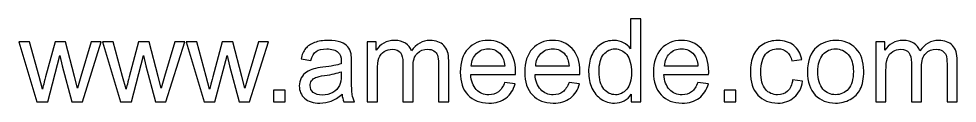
# Model space of a CAD drawing. Header units: millimetres. Extents: x -451 to 199, y -102 to 508.
# Drawn here: x 49.8 to 118.4, y -102.3 to -96.1 of the extents above; entities that cross this region are included whole.
import ezdxf

# ---------------------------------------------------------------- set-up
doc = ezdxf.new("R2010")
doc.units = ezdxf.units.MM
doc.header["$MEASUREMENT"] = 0
doc.layers.add('Layer 1', color=7, linetype='Continuous')

msp = doc.modelspace()

# ---------------------------------------------------------------- linework, layer by layer
at = {"layer": 'Layer 1', "color": 250}
for points, knots in [([(94.5564, -102.19), (94.5564, -102.19), (94.5564, -101.6326), (94.5564, -101.6326), (94.5564, -101.6326), (94.2785, -102.0658), (93.8692, -102.2831), (93.3288, -102.2831), (93.3288, -102.2831), (92.9788, -102.2831), (92.6571, -102.1872), (92.365, -101.9939), (92.365, -101.9939), (92.0715, -101.8019), (91.8443, -101.5324), (91.682, -101.1881), (91.682, -101.1881), (91.5211, -100.8424), (91.4407, -100.4459), (91.4407, -99.9971), (91.4407, -99.9971), (91.4407, -99.5597), (91.5141, -99.1632), (91.6594, -98.8061), (91.6594, -98.8061), (91.8062, -98.4505), (92.0249, -98.1768), (92.317, -97.9877), (92.317, -97.9877), (92.6077, -97.7972), (92.9351, -97.7026), (93.2949, -97.7026), (93.2949, -97.7026), (93.5602, -97.7026), (93.7959, -97.7591), (94.0019, -97.8706), (94.0019, -97.8706), (94.2079, -97.9821), (94.3758, -98.1288), (94.5056, -98.308), (94.5056, -98.308), (94.5056, -98.308), (94.5056, -96.1278), (94.5056, -96.1278), (94.5056, -96.1278), (94.5056, -96.1278), (95.2507, -96.1278), (95.2507, -96.1278), (95.2507, -96.1278), (95.2507, -96.1278), (95.2507, -102.19), (95.2507, -102.19), (95.2507, -102.19), (95.2507, -102.19), (94.5564, -102.19), (94.5564, -102.19)], [0, 0, 0, 0, 0.0666667, 0.0666667, 0.0666667, 0.0666667, 0.1333333, 0.1333333, 0.1333333, 0.1333333, 0.2, 0.2, 0.2, 0.2, 0.2666667, 0.2666667, 0.2666667, 0.2666667, 0.3333333, 0.3333333, 0.3333333, 0.3333333, 0.4, 0.4, 0.4, 0.4, 0.4666667, 0.4666667, 0.4666667, 0.4666667, 0.5333333, 0.5333333, 0.5333333, 0.5333333, 0.6, 0.6, 0.6, 0.6, 0.6666667, 0.6666667, 0.6666667, 0.6666667, 0.7333333, 0.7333333, 0.7333333, 0.7333333, 0.8, 0.8, 0.8, 0.8, 0.8666667, 0.8666667, 0.8666667, 0.8666667, 1, 1, 1, 1]), ([(51.1024, -102.19), (51.1024, -102.19), (49.7746, -97.7958), (49.7746, -97.7958), (49.7746, -97.7958), (49.7746, -97.7958), (50.5535, -97.7958), (50.5535, -97.7958), (50.5535, -97.7958), (50.5535, -97.7958), (51.2548, -100.3316), (51.2548, -100.3316), (51.2548, -100.3316), (51.2548, -100.3316), (51.5032, -101.2756), (51.5032, -101.2756), (51.5032, -101.2756), (51.5131, -101.229), (51.5893, -100.9271), (51.7304, -100.3697), (51.7304, -100.3697), (51.7304, -100.3697), (52.4261, -97.7958), (52.4261, -97.7958), (52.4261, -97.7958), (52.4261, -97.7958), (53.1895, -97.7958), (53.1895, -97.7958), (53.1895, -97.7958), (53.1895, -97.7958), (53.8513, -100.3471), (53.8513, -100.3471), (53.8513, -100.3471), (53.8513, -100.3471), (54.0672, -101.1839), (54.0672, -101.1839), (54.0672, -101.1839), (54.0672, -101.1839), (54.3198, -100.3358), (54.3198, -100.3358), (54.3198, -100.3358), (54.3198, -100.3358), (55.079, -97.7958), (55.079, -97.7958), (55.079, -97.7958), (55.079, -97.7958), (55.8029, -97.7958), (55.8029, -97.7958), (55.8029, -97.7958), (55.8029, -97.7958), (54.4242, -102.19), (54.4242, -102.19), (54.4242, -102.19), (54.4242, -102.19), (53.6537, -102.19), (53.6537, -102.19), (53.6537, -102.19), (53.6537, -102.19), (52.9566, -99.5611), (52.9566, -99.5611), (52.9566, -99.5611), (52.9566, -99.5611), (52.7802, -98.809), (52.7802, -98.809), (52.7802, -98.809), (52.7802, -98.809), (51.8912, -102.19), (51.8912, -102.19), (51.8912, -102.19), (51.8912, -102.19), (51.1024, -102.19), (51.1024, -102.19)], [0, 0, 0, 0, 0.0526316, 0.0526316, 0.0526316, 0.0526316, 0.1052632, 0.1052632, 0.1052632, 0.1052632, 0.1578947, 0.1578947, 0.1578947, 0.1578947, 0.2105263, 0.2105263, 0.2105263, 0.2105263, 0.2631579, 0.2631579, 0.2631579, 0.2631579, 0.3157895, 0.3157895, 0.3157895, 0.3157895, 0.3684211, 0.3684211, 0.3684211, 0.3684211, 0.4210526, 0.4210526, 0.4210526, 0.4210526, 0.4736842, 0.4736842, 0.4736842, 0.4736842, 0.5263158, 0.5263158, 0.5263158, 0.5263158, 0.5789474, 0.5789474, 0.5789474, 0.5789474, 0.6315789, 0.6315789, 0.6315789, 0.6315789, 0.6842105, 0.6842105, 0.6842105, 0.6842105, 0.7368421, 0.7368421, 0.7368421, 0.7368421, 0.7894737, 0.7894737, 0.7894737, 0.7894737, 0.8421053, 0.8421053, 0.8421053, 0.8421053, 0.8947368, 0.8947368, 0.8947368, 0.8947368, 1, 1, 1, 1]), ([(57.2168, -102.19), (57.2168, -102.19), (55.889, -97.7958), (55.889, -97.7958), (55.889, -97.7958), (55.889, -97.7958), (56.6679, -97.7958), (56.6679, -97.7958), (56.6679, -97.7958), (56.6679, -97.7958), (57.3692, -100.3316), (57.3692, -100.3316), (57.3692, -100.3316), (57.3692, -100.3316), (57.6176, -101.2756), (57.6176, -101.2756), (57.6176, -101.2756), (57.6275, -101.229), (57.7037, -100.9271), (57.8448, -100.3697), (57.8448, -100.3697), (57.8448, -100.3697), (58.5405, -97.7958), (58.5405, -97.7958), (58.5405, -97.7958), (58.5405, -97.7958), (59.3039, -97.7958), (59.3039, -97.7958), (59.3039, -97.7958), (59.3039, -97.7958), (59.9657, -100.3471), (59.9657, -100.3471), (59.9657, -100.3471), (59.9657, -100.3471), (60.1816, -101.1839), (60.1816, -101.1839), (60.1816, -101.1839), (60.1816, -101.1839), (60.4342, -100.3358), (60.4342, -100.3358), (60.4342, -100.3358), (60.4342, -100.3358), (61.1934, -97.7958), (61.1934, -97.7958), (61.1934, -97.7958), (61.1934, -97.7958), (61.9173, -97.7958), (61.9173, -97.7958), (61.9173, -97.7958), (61.9173, -97.7958), (60.5386, -102.19), (60.5386, -102.19), (60.5386, -102.19), (60.5386, -102.19), (59.7681, -102.19), (59.7681, -102.19), (59.7681, -102.19), (59.7681, -102.19), (59.071, -99.5611), (59.071, -99.5611), (59.071, -99.5611), (59.071, -99.5611), (58.8946, -98.809), (58.8946, -98.809), (58.8946, -98.809), (58.8946, -98.809), (58.0056, -102.19), (58.0056, -102.19), (58.0056, -102.19), (58.0056, -102.19), (57.2168, -102.19), (57.2168, -102.19)], [0, 0, 0, 0, 0.0526316, 0.0526316, 0.0526316, 0.0526316, 0.1052632, 0.1052632, 0.1052632, 0.1052632, 0.1578947, 0.1578947, 0.1578947, 0.1578947, 0.2105263, 0.2105263, 0.2105263, 0.2105263, 0.2631579, 0.2631579, 0.2631579, 0.2631579, 0.3157895, 0.3157895, 0.3157895, 0.3157895, 0.3684211, 0.3684211, 0.3684211, 0.3684211, 0.4210526, 0.4210526, 0.4210526, 0.4210526, 0.4736842, 0.4736842, 0.4736842, 0.4736842, 0.5263158, 0.5263158, 0.5263158, 0.5263158, 0.5789474, 0.5789474, 0.5789474, 0.5789474, 0.6315789, 0.6315789, 0.6315789, 0.6315789, 0.6842105, 0.6842105, 0.6842105, 0.6842105, 0.7368421, 0.7368421, 0.7368421, 0.7368421, 0.7894737, 0.7894737, 0.7894737, 0.7894737, 0.8421053, 0.8421053, 0.8421053, 0.8421053, 0.8947368, 0.8947368, 0.8947368, 0.8947368, 1, 1, 1, 1]), ([(63.3312, -102.19), (63.3312, -102.19), (62.0034, -97.7958), (62.0034, -97.7958), (62.0034, -97.7958), (62.0034, -97.7958), (62.7823, -97.7958), (62.7823, -97.7958), (62.7823, -97.7958), (62.7823, -97.7958), (63.4836, -100.3316), (63.4836, -100.3316), (63.4836, -100.3316), (63.4836, -100.3316), (63.732, -101.2756), (63.732, -101.2756), (63.732, -101.2756), (63.7419, -101.229), (63.8181, -100.9271), (63.9592, -100.3697), (63.9592, -100.3697), (63.9592, -100.3697), (64.6549, -97.7958), (64.6549, -97.7958), (64.6549, -97.7958), (64.6549, -97.7958), (65.4183, -97.7958), (65.4183, -97.7958), (65.4183, -97.7958), (65.4183, -97.7958), (66.0801, -100.3471), (66.0801, -100.3471), (66.0801, -100.3471), (66.0801, -100.3471), (66.296, -101.1839), (66.296, -101.1839), (66.296, -101.1839), (66.296, -101.1839), (66.5486, -100.3358), (66.5486, -100.3358), (66.5486, -100.3358), (66.5486, -100.3358), (67.3078, -97.7958), (67.3078, -97.7958), (67.3078, -97.7958), (67.3078, -97.7958), (68.0317, -97.7958), (68.0317, -97.7958), (68.0317, -97.7958), (68.0317, -97.7958), (66.653, -102.19), (66.653, -102.19), (66.653, -102.19), (66.653, -102.19), (65.8825, -102.19), (65.8825, -102.19), (65.8825, -102.19), (65.8825, -102.19), (65.1854, -99.5611), (65.1854, -99.5611), (65.1854, -99.5611), (65.1854, -99.5611), (65.009, -98.809), (65.009, -98.809), (65.009, -98.809), (65.009, -98.809), (64.12, -102.19), (64.12, -102.19), (64.12, -102.19), (64.12, -102.19), (63.3312, -102.19), (63.3312, -102.19)], [0, 0, 0, 0, 0.0526316, 0.0526316, 0.0526316, 0.0526316, 0.1052632, 0.1052632, 0.1052632, 0.1052632, 0.1578947, 0.1578947, 0.1578947, 0.1578947, 0.2105263, 0.2105263, 0.2105263, 0.2105263, 0.2631579, 0.2631579, 0.2631579, 0.2631579, 0.3157895, 0.3157895, 0.3157895, 0.3157895, 0.3684211, 0.3684211, 0.3684211, 0.3684211, 0.4210526, 0.4210526, 0.4210526, 0.4210526, 0.4736842, 0.4736842, 0.4736842, 0.4736842, 0.5263158, 0.5263158, 0.5263158, 0.5263158, 0.5789474, 0.5789474, 0.5789474, 0.5789474, 0.6315789, 0.6315789, 0.6315789, 0.6315789, 0.6842105, 0.6842105, 0.6842105, 0.6842105, 0.7368421, 0.7368421, 0.7368421, 0.7368421, 0.7894737, 0.7894737, 0.7894737, 0.7894737, 0.8421053, 0.8421053, 0.8421053, 0.8421053, 0.8947368, 0.8947368, 0.8947368, 0.8947368, 1, 1, 1, 1]), ([(73.4108, -101.6397), (73.1342, -101.8753), (72.8675, -102.0404), (72.6121, -102.1378), (72.6121, -102.1378), (72.3567, -102.2352), (72.083, -102.2831), (71.7894, -102.2831), (71.7894, -102.2831), (71.3068, -102.2831), (70.9357, -102.166), (70.6761, -101.9304), (70.6761, -101.9304), (70.4164, -101.6961), (70.2866, -101.3955), (70.2866, -101.0301), (70.2866, -101.0301), (70.2866, -100.8156), (70.336, -100.6194), (70.4334, -100.4416), (70.4334, -100.4416), (70.5321, -100.2638), (70.6605, -100.1227), (70.8186, -100.0155), (70.8186, -100.0155), (70.978, -99.9082), (71.1558, -99.8264), (71.3548, -99.7713), (71.3548, -99.7713), (71.5016, -99.7332), (71.7231, -99.6966), (72.018, -99.6599), (72.018, -99.6599), (72.6192, -99.5893), (73.0637, -99.5032), (73.3473, -99.4045), (73.3473, -99.4045), (73.3501, -99.3029), (73.3515, -99.2379), (73.3515, -99.2111), (73.3515, -99.2111), (73.3515, -98.9092), (73.281, -98.6961), (73.1399, -98.5719), (73.1399, -98.5719), (72.9494, -98.404), (72.6657, -98.3207), (72.2904, -98.3207), (72.2904, -98.3207), (71.939, -98.3207), (71.6794, -98.3828), (71.5129, -98.5056), (71.5129, -98.5056), (71.3449, -98.6283), (71.2222, -98.8457), (71.1417, -99.1589), (71.1417, -99.1589), (71.1417, -99.1589), (70.4136, -99.0573), (70.4136, -99.0573), (70.4136, -99.0573), (70.4799, -98.7455), (70.5886, -98.4929), (70.741, -98.301), (70.741, -98.301), (70.8934, -98.1091), (71.1135, -97.9623), (71.4014, -97.8579), (71.4014, -97.8579), (71.6878, -97.7549), (72.0223, -97.7026), (72.4005, -97.7026), (72.4005, -97.7026), (72.7758, -97.7026), (73.082, -97.7464), (73.3177, -97.8353), (73.3177, -97.8353), (73.5519, -97.9242), (73.7255, -98.0343), (73.8356, -98.1683), (73.8356, -98.1683), (73.9456, -98.3024), (74.0232, -98.4717), (74.0684, -98.6763), (74.0684, -98.6763), (74.0924, -98.8033), (74.1051, -99.0319), (74.1051, -99.3607), (74.1051, -99.3607), (74.1051, -99.3607), (74.1051, -100.3485), (74.1051, -100.3485), (74.1051, -100.3485), (74.1051, -101.0385), (74.1206, -101.4746), (74.1516, -101.6594), (74.1516, -101.6594), (74.1813, -101.8443), (74.2434, -102.0207), (74.3337, -102.19), (74.3337, -102.19), (74.3337, -102.19), (73.5547, -102.19), (73.5547, -102.19), (73.5547, -102.19), (73.48, -102.0334), (73.432, -101.8499), (73.4108, -101.6397)], [0, 0, 0, 0, 0.0357143, 0.0357143, 0.0357143, 0.0357143, 0.0714286, 0.0714286, 0.0714286, 0.0714286, 0.1071429, 0.1071429, 0.1071429, 0.1071429, 0.1428571, 0.1428571, 0.1428571, 0.1428571, 0.1785714, 0.1785714, 0.1785714, 0.1785714, 0.2142857, 0.2142857, 0.2142857, 0.2142857, 0.25, 0.25, 0.25, 0.25, 0.2857143, 0.2857143, 0.2857143, 0.2857143, 0.3214286, 0.3214286, 0.3214286, 0.3214286, 0.3571429, 0.3571429, 0.3571429, 0.3571429, 0.3928571, 0.3928571, 0.3928571, 0.3928571, 0.4285714, 0.4285714, 0.4285714, 0.4285714, 0.4642857, 0.4642857, 0.4642857, 0.4642857, 0.5, 0.5, 0.5, 0.5, 0.5357143, 0.5357143, 0.5357143, 0.5357143, 0.5714286, 0.5714286, 0.5714286, 0.5714286, 0.6071429, 0.6071429, 0.6071429, 0.6071429, 0.6428571, 0.6428571, 0.6428571, 0.6428571, 0.6785714, 0.6785714, 0.6785714, 0.6785714, 0.7142857, 0.7142857, 0.7142857, 0.7142857, 0.75, 0.75, 0.75, 0.75, 0.7857143, 0.7857143, 0.7857143, 0.7857143, 0.8214286, 0.8214286, 0.8214286, 0.8214286, 0.8571429, 0.8571429, 0.8571429, 0.8571429, 0.8928571, 0.8928571, 0.8928571, 0.8928571, 0.9285714, 0.9285714, 0.9285714, 0.9285714, 1, 1, 1, 1]), ([(75.2495, -102.19), (75.2495, -102.19), (75.2495, -97.7958), (75.2495, -97.7958), (75.2495, -97.7958), (75.2495, -97.7958), (75.9184, -97.7958), (75.9184, -97.7958), (75.9184, -97.7958), (75.9184, -97.7958), (75.9184, -98.4167), (75.9184, -98.4167), (75.9184, -98.4167), (76.0552, -98.2022), (76.2387, -98.0286), (76.4673, -97.8988), (76.4673, -97.8988), (76.6959, -97.7676), (76.9555, -97.7026), (77.2476, -97.7026), (77.2476, -97.7026), (77.5722, -97.7026), (77.8389, -97.7704), (78.0463, -97.9044), (78.0463, -97.9044), (78.2538, -98.0399), (78.4005, -98.2276), (78.4852, -98.4703), (78.4852, -98.4703), (78.8351, -97.9581), (79.2881, -97.7026), (79.8469, -97.7026), (79.8469, -97.7026), (80.2844, -97.7026), (80.6216, -97.8226), (80.8559, -98.0639), (80.8559, -98.0639), (81.0915, -98.3052), (81.2101, -98.6763), (81.2101, -99.1773), (81.2101, -99.1773), (81.2101, -99.1773), (81.2101, -102.19), (81.2101, -102.19), (81.2101, -102.19), (81.2101, -102.19), (80.465, -102.19), (80.465, -102.19), (80.465, -102.19), (80.465, -102.19), (80.465, -99.4242), (80.465, -99.4242), (80.465, -99.4242), (80.465, -99.1279), (80.4396, -98.9134), (80.3916, -98.7822), (80.3916, -98.7822), (80.3436, -98.6509), (80.2561, -98.5465), (80.1277, -98.4661), (80.1277, -98.4661), (80.0007, -98.3856), (79.8512, -98.3461), (79.6804, -98.3461), (79.6804, -98.3461), (79.37, -98.3461), (79.1131, -98.4491), (78.9085, -98.6537), (78.9085, -98.6537), (78.7039, -98.8598), (78.6023, -99.1886), (78.6023, -99.6401), (78.6023, -99.6401), (78.6023, -99.6401), (78.6023, -102.19), (78.6023, -102.19), (78.6023, -102.19), (78.6023, -102.19), (77.8572, -102.19), (77.8572, -102.19), (77.8572, -102.19), (77.8572, -102.19), (77.8572, -99.3381), (77.8572, -99.3381), (77.8572, -99.3381), (77.8572, -99.0079), (77.7966, -98.7596), (77.6752, -98.5945), (77.6752, -98.5945), (77.5539, -98.4294), (77.3549, -98.3461), (77.0797, -98.3461), (77.0797, -98.3461), (76.8709, -98.3461), (76.6776, -98.4012), (76.4998, -98.5112), (76.4998, -98.5112), (76.322, -98.6213), (76.1935, -98.7822), (76.1131, -98.9952), (76.1131, -98.9952), (76.0341, -99.2069), (75.9946, -99.5131), (75.9946, -99.9125), (75.9946, -99.9125), (75.9946, -99.9125), (75.9946, -102.19), (75.9946, -102.19), (75.9946, -102.19), (75.9946, -102.19), (75.2495, -102.19), (75.2495, -102.19)], [0, 0, 0, 0, 0.0344828, 0.0344828, 0.0344828, 0.0344828, 0.0689655, 0.0689655, 0.0689655, 0.0689655, 0.1034483, 0.1034483, 0.1034483, 0.1034483, 0.137931, 0.137931, 0.137931, 0.137931, 0.1724138, 0.1724138, 0.1724138, 0.1724138, 0.2068966, 0.2068966, 0.2068966, 0.2068966, 0.2413793, 0.2413793, 0.2413793, 0.2413793, 0.2758621, 0.2758621, 0.2758621, 0.2758621, 0.3103448, 0.3103448, 0.3103448, 0.3103448, 0.3448276, 0.3448276, 0.3448276, 0.3448276, 0.3793103, 0.3793103, 0.3793103, 0.3793103, 0.4137931, 0.4137931, 0.4137931, 0.4137931, 0.4482759, 0.4482759, 0.4482759, 0.4482759, 0.4827586, 0.4827586, 0.4827586, 0.4827586, 0.5172414, 0.5172414, 0.5172414, 0.5172414, 0.5517241, 0.5517241, 0.5517241, 0.5517241, 0.5862069, 0.5862069, 0.5862069, 0.5862069, 0.6206897, 0.6206897, 0.6206897, 0.6206897, 0.6551724, 0.6551724, 0.6551724, 0.6551724, 0.6896552, 0.6896552, 0.6896552, 0.6896552, 0.7241379, 0.7241379, 0.7241379, 0.7241379, 0.7586207, 0.7586207, 0.7586207, 0.7586207, 0.7931034, 0.7931034, 0.7931034, 0.7931034, 0.8275862, 0.8275862, 0.8275862, 0.8275862, 0.862069, 0.862069, 0.862069, 0.862069, 0.8965517, 0.8965517, 0.8965517, 0.8965517, 0.9310345, 0.9310345, 0.9310345, 0.9310345, 1, 1, 1, 1]), ([(85.2995, -100.7676), (85.2995, -100.7676), (86.07, -100.8692), (86.07, -100.8692), (86.07, -100.8692), (85.95, -101.3165), (85.7257, -101.6651), (85.3983, -101.912), (85.3983, -101.912), (85.0709, -102.159), (84.6532, -102.2831), (84.1438, -102.2831), (84.1438, -102.2831), (83.5032, -102.2831), (82.9952, -102.0856), (82.6198, -101.6905), (82.6198, -101.6905), (82.2444, -101.2968), (82.0568, -100.7422), (82.0568, -100.0296), (82.0568, -100.0296), (82.0568, -99.293), (82.2459, -98.7201), (82.6254, -98.3137), (82.6254, -98.3137), (83.005, -97.9058), (83.4975, -97.7026), (84.1029, -97.7026), (84.1029, -97.7026), (84.6885, -97.7026), (85.1669, -97.9016), (85.538, -98.301), (85.538, -98.301), (85.9091, -98.7003), (86.0954, -99.2619), (86.0954, -99.9858), (86.0954, -99.9858), (86.0954, -100.0296), (86.094, -100.0959), (86.0912, -100.1834), (86.0912, -100.1834), (86.0912, -100.1834), (82.8188, -100.1834), (82.8188, -100.1834), (82.8188, -100.1834), (82.847, -100.6646), (82.9825, -101.0343), (83.228, -101.2897), (83.228, -101.2897), (83.4721, -101.5451), (83.7783, -101.6735), (84.1438, -101.6735), (84.1438, -101.6735), (84.4162, -101.6735), (84.649, -101.6016), (84.8409, -101.4576), (84.8409, -101.4576), (85.0342, -101.3137), (85.1866, -101.0837), (85.2995, -100.7676)], [0, 0, 0, 0, 0.0625, 0.0625, 0.0625, 0.0625, 0.125, 0.125, 0.125, 0.125, 0.1875, 0.1875, 0.1875, 0.1875, 0.25, 0.25, 0.25, 0.25, 0.3125, 0.3125, 0.3125, 0.3125, 0.375, 0.375, 0.375, 0.375, 0.4375, 0.4375, 0.4375, 0.4375, 0.5, 0.5, 0.5, 0.5, 0.5625, 0.5625, 0.5625, 0.5625, 0.625, 0.625, 0.625, 0.625, 0.6875, 0.6875, 0.6875, 0.6875, 0.75, 0.75, 0.75, 0.75, 0.8125, 0.8125, 0.8125, 0.8125, 0.875, 0.875, 0.875, 0.875, 1, 1, 1, 1]), ([(90.0084, -100.7676), (90.0084, -100.7676), (90.7789, -100.8692), (90.7789, -100.8692), (90.7789, -100.8692), (90.6589, -101.3165), (90.4346, -101.6651), (90.1072, -101.912), (90.1072, -101.912), (89.7798, -102.159), (89.3621, -102.2831), (88.8527, -102.2831), (88.8527, -102.2831), (88.2121, -102.2831), (87.7041, -102.0856), (87.3287, -101.6905), (87.3287, -101.6905), (86.9533, -101.2968), (86.7657, -100.7422), (86.7657, -100.0296), (86.7657, -100.0296), (86.7657, -99.293), (86.9548, -98.7201), (87.3343, -98.3137), (87.3343, -98.3137), (87.7139, -97.9058), (88.2064, -97.7026), (88.8118, -97.7026), (88.8118, -97.7026), (89.3974, -97.7026), (89.8758, -97.9016), (90.2469, -98.301), (90.2469, -98.301), (90.618, -98.7003), (90.8043, -99.2619), (90.8043, -99.9858), (90.8043, -99.9858), (90.8043, -100.0296), (90.8029, -100.0959), (90.8001, -100.1834), (90.8001, -100.1834), (90.8001, -100.1834), (87.5277, -100.1834), (87.5277, -100.1834), (87.5277, -100.1834), (87.5559, -100.6646), (87.6914, -101.0343), (87.9369, -101.2897), (87.9369, -101.2897), (88.181, -101.5451), (88.4872, -101.6735), (88.8527, -101.6735), (88.8527, -101.6735), (89.1251, -101.6735), (89.3579, -101.6016), (89.5498, -101.4576), (89.5498, -101.4576), (89.7431, -101.3137), (89.8955, -101.0837), (90.0084, -100.7676)], [0, 0, 0, 0, 0.0625, 0.0625, 0.0625, 0.0625, 0.125, 0.125, 0.125, 0.125, 0.1875, 0.1875, 0.1875, 0.1875, 0.25, 0.25, 0.25, 0.25, 0.3125, 0.3125, 0.3125, 0.3125, 0.375, 0.375, 0.375, 0.375, 0.4375, 0.4375, 0.4375, 0.4375, 0.5, 0.5, 0.5, 0.5, 0.5625, 0.5625, 0.5625, 0.5625, 0.625, 0.625, 0.625, 0.625, 0.6875, 0.6875, 0.6875, 0.6875, 0.75, 0.75, 0.75, 0.75, 0.8125, 0.8125, 0.8125, 0.8125, 0.875, 0.875, 0.875, 0.875, 1, 1, 1, 1]), ([(99.4262, -100.7676), (99.4262, -100.7676), (100.1967, -100.8692), (100.1967, -100.8692), (100.1967, -100.8692), (100.0767, -101.3165), (99.8524, -101.6651), (99.525, -101.912), (99.525, -101.912), (99.1976, -102.159), (98.7799, -102.2831), (98.2705, -102.2831), (98.2705, -102.2831), (97.6299, -102.2831), (97.1219, -102.0856), (96.7465, -101.6905), (96.7465, -101.6905), (96.3711, -101.2968), (96.1835, -100.7422), (96.1835, -100.0296), (96.1835, -100.0296), (96.1835, -99.293), (96.3726, -98.7201), (96.7521, -98.3137), (96.7521, -98.3137), (97.1317, -97.9058), (97.6242, -97.7026), (98.2296, -97.7026), (98.2296, -97.7026), (98.8152, -97.7026), (99.2936, -97.9016), (99.6647, -98.301), (99.6647, -98.301), (100.0358, -98.7003), (100.2221, -99.2619), (100.2221, -99.9858), (100.2221, -99.9858), (100.2221, -100.0296), (100.2207, -100.0959), (100.2179, -100.1834), (100.2179, -100.1834), (100.2179, -100.1834), (96.9455, -100.1834), (96.9455, -100.1834), (96.9455, -100.1834), (96.9737, -100.6646), (97.1092, -101.0343), (97.3547, -101.2897), (97.3547, -101.2897), (97.5988, -101.5451), (97.905, -101.6735), (98.2705, -101.6735), (98.2705, -101.6735), (98.5429, -101.6735), (98.7757, -101.6016), (98.9676, -101.4576), (98.9676, -101.4576), (99.1609, -101.3137), (99.3133, -101.0837), (99.4262, -100.7676)], [0, 0, 0, 0, 0.0625, 0.0625, 0.0625, 0.0625, 0.125, 0.125, 0.125, 0.125, 0.1875, 0.1875, 0.1875, 0.1875, 0.25, 0.25, 0.25, 0.25, 0.3125, 0.3125, 0.3125, 0.3125, 0.375, 0.375, 0.375, 0.375, 0.4375, 0.4375, 0.4375, 0.4375, 0.5, 0.5, 0.5, 0.5, 0.5625, 0.5625, 0.5625, 0.5625, 0.625, 0.625, 0.625, 0.625, 0.6875, 0.6875, 0.6875, 0.6875, 0.75, 0.75, 0.75, 0.75, 0.8125, 0.8125, 0.8125, 0.8125, 0.875, 0.875, 0.875, 0.875, 1, 1, 1, 1]), ([(106.3604, -100.5813), (106.3604, -100.5813), (107.0885, -100.6829), (107.0885, -100.6829), (107.0885, -100.6829), (107.0081, -101.1839), (106.8049, -101.5748), (106.4761, -101.8584), (106.4761, -101.8584), (106.1473, -102.142), (105.7423, -102.2831), (105.264, -102.2831), (105.264, -102.2831), (104.6643, -102.2831), (104.1816, -102.087), (103.8176, -101.6947), (103.8176, -101.6947), (103.4521, -101.3024), (103.2701, -100.7408), (103.2701, -100.0098), (103.2701, -100.0098), (103.2701, -99.5357), (103.3491, -99.1222), (103.5057, -98.7666), (103.5057, -98.7666), (103.6624, -98.4124), (103.9008, -98.1457), (104.2226, -97.9694), (104.2226, -97.9694), (104.5429, -97.7915), (104.8914, -97.7026), (105.2696, -97.7026), (105.2696, -97.7026), (105.7452, -97.7026), (106.136, -97.8226), (106.438, -98.0639), (106.438, -98.0639), (106.7414, -98.3052), (106.9361, -98.6481), (107.0208, -99.0912), (107.0208, -99.0912), (107.0208, -99.0912), (106.3011, -99.2013), (106.3011, -99.2013), (106.3011, -99.2013), (106.232, -98.9063), (106.1106, -98.6848), (105.9343, -98.5352), (105.9343, -98.5352), (105.7593, -98.387), (105.5476, -98.3123), (105.2993, -98.3123), (105.2993, -98.3123), (104.9239, -98.3123), (104.6191, -98.4463), (104.3834, -98.7144), (104.3834, -98.7144), (104.1492, -98.9839), (104.0321, -99.4073), (104.0321, -99.9887), (104.0321, -99.9887), (104.0321, -100.5785), (104.145, -101.0061), (104.3707, -101.2728), (104.3707, -101.2728), (104.5979, -101.5395), (104.8929, -101.6735), (105.2555, -101.6735), (105.2555, -101.6735), (105.549, -101.6735), (105.7931, -101.5846), (105.9879, -101.4054), (105.9879, -101.4054), (106.184, -101.2276), (106.3082, -100.9525), (106.3604, -100.5813)], [0, 0, 0, 0, 0.05, 0.05, 0.05, 0.05, 0.1, 0.1, 0.1, 0.1, 0.15, 0.15, 0.15, 0.15, 0.2, 0.2, 0.2, 0.2, 0.25, 0.25, 0.25, 0.25, 0.3, 0.3, 0.3, 0.3, 0.35, 0.35, 0.35, 0.35, 0.4, 0.4, 0.4, 0.4, 0.45, 0.45, 0.45, 0.45, 0.5, 0.5, 0.5, 0.5, 0.55, 0.55, 0.55, 0.55, 0.6, 0.6, 0.6, 0.6, 0.65, 0.65, 0.65, 0.65, 0.7, 0.7, 0.7, 0.7, 0.75, 0.75, 0.75, 0.75, 0.8, 0.8, 0.8, 0.8, 0.85, 0.85, 0.85, 0.85, 0.9, 0.9, 0.9, 0.9, 1, 1, 1, 1]), ([(107.4442, -99.9929), (107.4442, -99.1815), (107.67, -98.5804), (108.1229, -98.1895), (108.1229, -98.1895), (108.4997, -97.8649), (108.9612, -97.7026), (109.5044, -97.7026), (109.5044, -97.7026), (110.107, -97.7026), (110.6009, -97.9002), (110.9847, -98.2953), (110.9847, -98.2953), (111.3671, -98.689), (111.559, -99.2351), (111.559, -99.9308), (111.559, -99.9308), (111.559, -100.4952), (111.4744, -100.9383), (111.305, -101.2615), (111.305, -101.2615), (111.1357, -101.5846), (110.8887, -101.8358), (110.5642, -102.015), (110.5642, -102.015), (110.241, -102.1942), (109.8868, -102.2831), (109.5044, -102.2831), (109.5044, -102.2831), (108.8892, -102.2831), (108.3925, -102.087), (108.0129, -101.6933), (108.0129, -101.6933), (107.6333, -101.2996), (107.4442, -100.7323), (107.4442, -99.9929)], [0, 0, 0, 0, 0.1, 0.1, 0.1, 0.1, 0.2, 0.2, 0.2, 0.2, 0.3, 0.3, 0.3, 0.3, 0.4, 0.4, 0.4, 0.4, 0.5, 0.5, 0.5, 0.5, 0.6, 0.6, 0.6, 0.6, 0.7, 0.7, 0.7, 0.7, 0.8, 0.8, 0.8, 0.8, 1, 1, 1, 1]), ([(112.4325, -102.19), (112.4325, -102.19), (112.4325, -97.7958), (112.4325, -97.7958), (112.4325, -97.7958), (112.4325, -97.7958), (113.1014, -97.7958), (113.1014, -97.7958), (113.1014, -97.7958), (113.1014, -97.7958), (113.1014, -98.4167), (113.1014, -98.4167), (113.1014, -98.4167), (113.2382, -98.2022), (113.4217, -98.0286), (113.6503, -97.8988), (113.6503, -97.8988), (113.8789, -97.7676), (114.1385, -97.7026), (114.4306, -97.7026), (114.4306, -97.7026), (114.7552, -97.7026), (115.0219, -97.7704), (115.2293, -97.9044), (115.2293, -97.9044), (115.4368, -98.0399), (115.5835, -98.2276), (115.6682, -98.4703), (115.6682, -98.4703), (116.0181, -97.9581), (116.4711, -97.7026), (117.0299, -97.7026), (117.0299, -97.7026), (117.4674, -97.7026), (117.8046, -97.8226), (118.0389, -98.0639), (118.0389, -98.0639), (118.2745, -98.3052), (118.3931, -98.6763), (118.3931, -99.1773), (118.3931, -99.1773), (118.3931, -99.1773), (118.3931, -102.19), (118.3931, -102.19), (118.3931, -102.19), (118.3931, -102.19), (117.648, -102.19), (117.648, -102.19), (117.648, -102.19), (117.648, -102.19), (117.648, -99.4242), (117.648, -99.4242), (117.648, -99.4242), (117.648, -99.1279), (117.6226, -98.9134), (117.5746, -98.7822), (117.5746, -98.7822), (117.5266, -98.6509), (117.4391, -98.5465), (117.3107, -98.4661), (117.3107, -98.4661), (117.1837, -98.3856), (117.0342, -98.3461), (116.8634, -98.3461), (116.8634, -98.3461), (116.553, -98.3461), (116.2961, -98.4491), (116.0915, -98.6537), (116.0915, -98.6537), (115.8869, -98.8598), (115.7853, -99.1886), (115.7853, -99.6401), (115.7853, -99.6401), (115.7853, -99.6401), (115.7853, -102.19), (115.7853, -102.19), (115.7853, -102.19), (115.7853, -102.19), (115.0402, -102.19), (115.0402, -102.19), (115.0402, -102.19), (115.0402, -102.19), (115.0402, -99.3381), (115.0402, -99.3381), (115.0402, -99.3381), (115.0402, -99.0079), (114.9796, -98.7596), (114.8582, -98.5945), (114.8582, -98.5945), (114.7369, -98.4294), (114.5379, -98.3461), (114.2627, -98.3461), (114.2627, -98.3461), (114.0539, -98.3461), (113.8606, -98.4012), (113.6828, -98.5112), (113.6828, -98.5112), (113.505, -98.6213), (113.3765, -98.7822), (113.2961, -98.9952), (113.2961, -98.9952), (113.2171, -99.2069), (113.1776, -99.5131), (113.1776, -99.9125), (113.1776, -99.9125), (113.1776, -99.9125), (113.1776, -102.19), (113.1776, -102.19), (113.1776, -102.19), (113.1776, -102.19), (112.4325, -102.19), (112.4325, -102.19)], [0, 0, 0, 0, 0.0344828, 0.0344828, 0.0344828, 0.0344828, 0.0689655, 0.0689655, 0.0689655, 0.0689655, 0.1034483, 0.1034483, 0.1034483, 0.1034483, 0.137931, 0.137931, 0.137931, 0.137931, 0.1724138, 0.1724138, 0.1724138, 0.1724138, 0.2068966, 0.2068966, 0.2068966, 0.2068966, 0.2413793, 0.2413793, 0.2413793, 0.2413793, 0.2758621, 0.2758621, 0.2758621, 0.2758621, 0.3103448, 0.3103448, 0.3103448, 0.3103448, 0.3448276, 0.3448276, 0.3448276, 0.3448276, 0.3793103, 0.3793103, 0.3793103, 0.3793103, 0.4137931, 0.4137931, 0.4137931, 0.4137931, 0.4482759, 0.4482759, 0.4482759, 0.4482759, 0.4827586, 0.4827586, 0.4827586, 0.4827586, 0.5172414, 0.5172414, 0.5172414, 0.5172414, 0.5517241, 0.5517241, 0.5517241, 0.5517241, 0.5862069, 0.5862069, 0.5862069, 0.5862069, 0.6206897, 0.6206897, 0.6206897, 0.6206897, 0.6551724, 0.6551724, 0.6551724, 0.6551724, 0.6896552, 0.6896552, 0.6896552, 0.6896552, 0.7241379, 0.7241379, 0.7241379, 0.7241379, 0.7586207, 0.7586207, 0.7586207, 0.7586207, 0.7931034, 0.7931034, 0.7931034, 0.7931034, 0.8275862, 0.8275862, 0.8275862, 0.8275862, 0.862069, 0.862069, 0.862069, 0.862069, 0.8965517, 0.8965517, 0.8965517, 0.8965517, 0.9310345, 0.9310345, 0.9310345, 0.9310345, 1, 1, 1, 1]), ([(82.8611, -99.5738), (82.8611, -99.5738), (85.308, -99.5738), (85.308, -99.5738), (85.308, -99.5738), (85.2755, -99.2041), (85.181, -98.9275), (85.0272, -98.7426), (85.0272, -98.7426), (84.7915, -98.4562), (84.4839, -98.3123), (84.1071, -98.3123), (84.1071, -98.3123), (83.7656, -98.3123), (83.4792, -98.4266), (83.2463, -98.6552), (83.2463, -98.6552), (83.0149, -98.8838), (82.8865, -99.19), (82.8611, -99.5738)], [0, 0, 0, 0, 0.1666667, 0.1666667, 0.1666667, 0.1666667, 0.3333333, 0.3333333, 0.3333333, 0.3333333, 0.5, 0.5, 0.5, 0.5, 0.6666667, 0.6666667, 0.6666667, 0.6666667, 1, 1, 1, 1]), ([(87.57, -99.5738), (87.57, -99.5738), (90.0169, -99.5738), (90.0169, -99.5738), (90.0169, -99.5738), (89.9844, -99.2041), (89.8899, -98.9275), (89.7361, -98.7426), (89.7361, -98.7426), (89.5004, -98.4562), (89.1928, -98.3123), (88.816, -98.3123), (88.816, -98.3123), (88.4745, -98.3123), (88.1881, -98.4266), (87.9552, -98.6552), (87.9552, -98.6552), (87.7238, -98.8838), (87.5954, -99.19), (87.57, -99.5738)], [0, 0, 0, 0, 0.1666667, 0.1666667, 0.1666667, 0.1666667, 0.3333333, 0.3333333, 0.3333333, 0.3333333, 0.5, 0.5, 0.5, 0.5, 0.6666667, 0.6666667, 0.6666667, 0.6666667, 1, 1, 1, 1]), ([(92.2027, -99.9985), (92.2027, -100.5602), (92.3212, -100.9793), (92.5597, -101.2573), (92.5597, -101.2573), (92.7968, -101.5352), (93.0776, -101.6735), (93.4007, -101.6735), (93.4007, -101.6735), (93.7267, -101.6735), (94.0033, -101.5409), (94.2319, -101.2756), (94.2319, -101.2756), (94.4591, -101.0103), (94.5734, -100.6053), (94.5734, -100.0606), (94.5734, -100.0606), (94.5734, -99.4623), (94.4577, -99.022), (94.2248, -98.7412), (94.2248, -98.7412), (93.9934, -98.4604), (93.707, -98.3207), (93.3669, -98.3207), (93.3669, -98.3207), (93.0353, -98.3207), (92.7587, -98.4548), (92.5357, -98.7243), (92.5357, -98.7243), (92.3142, -98.9938), (92.2027, -99.4186), (92.2027, -99.9985)], [0, 0, 0, 0, 0.1111111, 0.1111111, 0.1111111, 0.1111111, 0.2222222, 0.2222222, 0.2222222, 0.2222222, 0.3333333, 0.3333333, 0.3333333, 0.3333333, 0.4444444, 0.4444444, 0.4444444, 0.4444444, 0.5555556, 0.5555556, 0.5555556, 0.5555556, 0.6666667, 0.6666667, 0.6666667, 0.6666667, 0.7777778, 0.7777778, 0.7777778, 0.7777778, 1, 1, 1, 1]), ([(96.9878, -99.5738), (96.9878, -99.5738), (99.4347, -99.5738), (99.4347, -99.5738), (99.4347, -99.5738), (99.4022, -99.2041), (99.3077, -98.9275), (99.1539, -98.7426), (99.1539, -98.7426), (98.9182, -98.4562), (98.6106, -98.3123), (98.2338, -98.3123), (98.2338, -98.3123), (97.8923, -98.3123), (97.6059, -98.4266), (97.373, -98.6552), (97.373, -98.6552), (97.1416, -98.8838), (97.0132, -99.19), (96.9878, -99.5738)], [0, 0, 0, 0, 0.1666667, 0.1666667, 0.1666667, 0.1666667, 0.3333333, 0.3333333, 0.3333333, 0.3333333, 0.5, 0.5, 0.5, 0.5, 0.6666667, 0.6666667, 0.6666667, 0.6666667, 1, 1, 1, 1]), ([(108.2062, -99.9943), (108.2062, -100.5559), (108.329, -100.9764), (108.5745, -101.2544), (108.5745, -101.2544), (108.8215, -101.5338), (109.1305, -101.6735), (109.5044, -101.6735), (109.5044, -101.6735), (109.8741, -101.6735), (110.1818, -101.5338), (110.4287, -101.253), (110.4287, -101.253), (110.6742, -100.9722), (110.797, -100.5446), (110.797, -99.9703), (110.797, -99.9703), (110.797, -99.4284), (110.6728, -99.0178), (110.4259, -98.7398), (110.4259, -98.7398), (110.1789, -98.4604), (109.8713, -98.3207), (109.5044, -98.3207), (109.5044, -98.3207), (109.1305, -98.3207), (108.8215, -98.459), (108.5745, -98.737), (108.5745, -98.737), (108.329, -99.015), (108.2062, -99.4341), (108.2062, -99.9943)], [0, 0, 0, 0, 0.1111111, 0.1111111, 0.1111111, 0.1111111, 0.2222222, 0.2222222, 0.2222222, 0.2222222, 0.3333333, 0.3333333, 0.3333333, 0.3333333, 0.4444444, 0.4444444, 0.4444444, 0.4444444, 0.5555556, 0.5555556, 0.5555556, 0.5555556, 0.6666667, 0.6666667, 0.6666667, 0.6666667, 0.7777778, 0.7777778, 0.7777778, 0.7777778, 1, 1, 1, 1]), ([(73.3515, -99.9887), (73.0806, -100.0987), (72.6742, -100.1919), (72.1323, -100.2681), (72.1323, -100.2681), (71.8247, -100.3118), (71.6074, -100.3612), (71.4804, -100.4162), (71.4804, -100.4162), (71.3534, -100.4713), (71.256, -100.5517), (71.1869, -100.6561), (71.1869, -100.6561), (71.1177, -100.7619), (71.0825, -100.8791), (71.0825, -101.0089), (71.0825, -101.0089), (71.0825, -101.205), (71.1573, -101.3701), (71.3082, -101.5014), (71.3082, -101.5014), (71.4592, -101.6326), (71.6794, -101.6989), (71.9687, -101.6989), (71.9687, -101.6989), (72.2551, -101.6989), (72.5105, -101.6368), (72.7349, -101.5113), (72.7349, -101.5113), (72.9578, -101.3871), (73.1229, -101.2163), (73.2274, -101.0004), (73.2274, -101.0004), (73.3078, -100.8325), (73.3473, -100.5856), (73.3473, -100.2596), (73.3473, -100.2596), (73.3473, -100.2596), (73.3515, -99.9887), (73.3515, -99.9887)], [0, 0, 0, 0, 0.0909091, 0.0909091, 0.0909091, 0.0909091, 0.1818182, 0.1818182, 0.1818182, 0.1818182, 0.2727273, 0.2727273, 0.2727273, 0.2727273, 0.3636364, 0.3636364, 0.3636364, 0.3636364, 0.4545455, 0.4545455, 0.4545455, 0.4545455, 0.5454545, 0.5454545, 0.5454545, 0.5454545, 0.6363636, 0.6363636, 0.6363636, 0.6363636, 0.7272727, 0.7272727, 0.7272727, 0.7272727, 0.8181818, 0.8181818, 0.8181818, 0.8181818, 1, 1, 1, 1]), ([(68.4, -102.19), (68.4, -102.19), (68.4, -101.3433), (68.4, -101.3433), (68.4, -101.3433), (68.4, -101.3433), (69.2466, -101.3433), (69.2466, -101.3433), (69.2466, -101.3433), (69.2466, -101.3433), (69.2466, -102.19), (69.2466, -102.19), (69.2466, -102.19), (69.2466, -102.19), (68.4, -102.19), (68.4, -102.19)], [0, 0, 0, 0, 0.2, 0.2, 0.2, 0.2, 0.4, 0.4, 0.4, 0.4, 0.6, 0.6, 0.6, 0.6, 1, 1, 1, 1]), ([(101.3496, -102.19), (101.3496, -102.19), (101.3496, -101.3433), (101.3496, -101.3433), (101.3496, -101.3433), (101.3496, -101.3433), (102.1962, -101.3433), (102.1962, -101.3433), (102.1962, -101.3433), (102.1962, -101.3433), (102.1962, -102.19), (102.1962, -102.19), (102.1962, -102.19), (102.1962, -102.19), (101.3496, -102.19), (101.3496, -102.19)], [0, 0, 0, 0, 0.2, 0.2, 0.2, 0.2, 0.4, 0.4, 0.4, 0.4, 0.6, 0.6, 0.6, 0.6, 1, 1, 1, 1])]:
    msp.add_open_spline(points, degree=3, knots=knots, dxfattribs=at)

doc.saveas('drawing.dxf')
